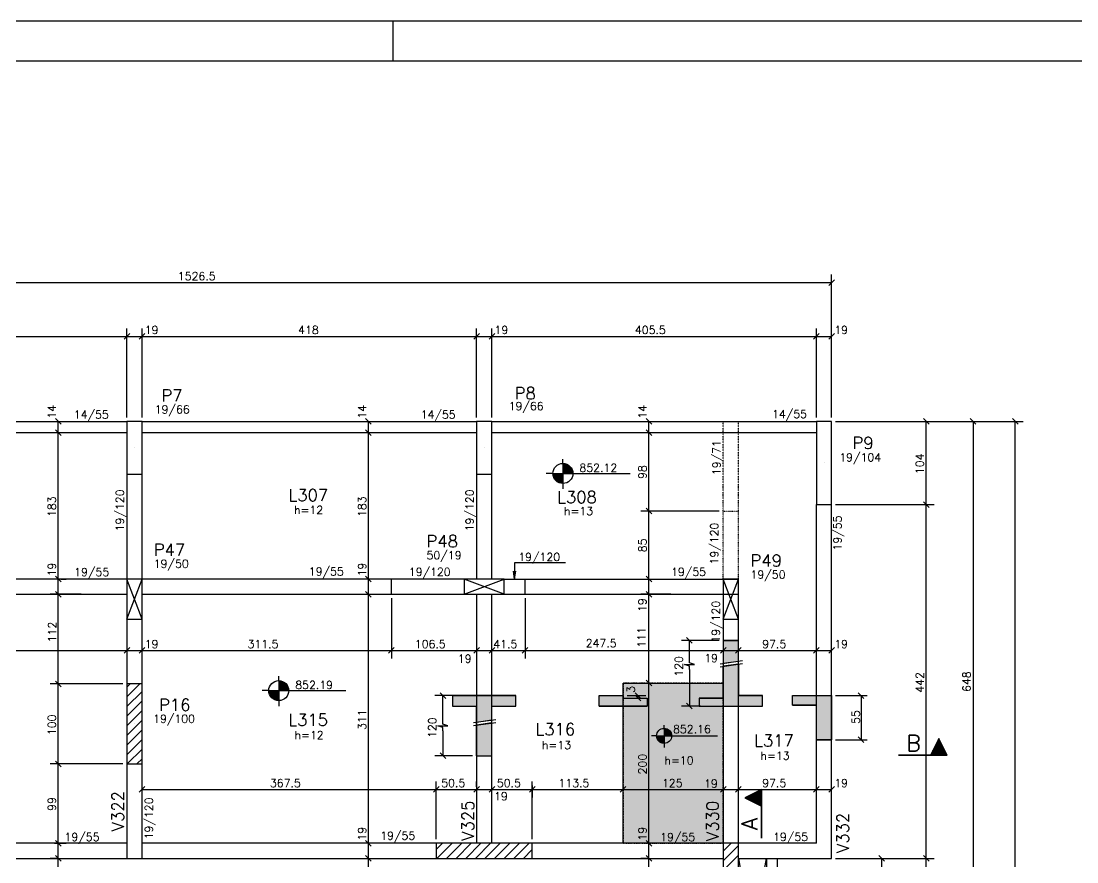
# Model space of a CAD drawing. Extents: x 515 to 6699, y 737 to 3707.
# Drawn here: x 3656 to 4975, y 2657 to 3707 of the extents above; entities that cross this region are included whole.
import ezdxf

# ---------------------------------------------------------------- set-up
doc = ezdxf.new("R2010")
doc.units = 0
doc.header["$MEASUREMENT"] = 0
doc.linetypes.add('ESTILO_TQS_0001', pattern=[1, 0.7, -0.3])
doc.linetypes.add('ESTILO_TQS_0004', pattern=[2, 0.5, -0.4, 0.1, -0.4, 0.1, -0.5])
for name, color, linetype in [('1', 1, 'CONTINUOUS'), ('2', 2, 'CONTINUOUS'), ('3', 3, 'CONTINUOUS'), ('4', 4, 'CONTINUOUS'), ('6', 6, 'CONTINUOUS'), ('7', 7, 'CONTINUOUS'), ('8', 8, 'CONTINUOUS'), ('9', 9, 'CONTINUOUS')]:
    doc.layers.add(name, color=color, linetype=linetype)
doc.styles.get("Standard").update_dxf_attribs({"font": 'ROMANS.SHX'})

msp = doc.modelspace()

# ---------------------------------------------------------------- linework, layer by layer
at = {"layer": '1', "linetype": 'Continuous'}
for p, q in [((3788.3825, 2960.038), (3807.3825, 3010.038)), ((3807.3825, 2960.038), (3788.3825, 3010.038)), ((4209.8825, 2991.038), (4259.8825, 3010.038)), ((4259.8825, 2991.038), (4209.8825, 3010.038)), ((4533.3825, 2960.038), (4552.3825, 3010.038)), ((4552.3825, 2960.038), (4533.3825, 3010.038)), ((4529.467925, 2904.240674), (4557.433176, 2908.344789)), ((4529.467925, 2900.51651), (4557.433176, 2904.620625)), ((4221.467925, 2830.672326), (4249.433176, 2834.776442)), ((4221.467925, 2826.948163), (4249.433176, 2831.052278)), ((4802.658522, 2810.854378), (4792.331177, 2790.199682)), ((4802.658522, 2810.659226), (4792.428726, 2790.199729)), ((4813.029319, 2790.112778), (4802.658522, 2810.854378)), ((4812.888271, 2790.199682), (4802.658522, 2810.65928)), ((4809.838271, 2796.494779), (4795.47872, 2796.494779)), ((4809.040523, 2798.090329), (4796.276468, 2798.090329)), ((4808.242774, 2799.685827), (4797.074217, 2799.685827)), ((4807.44502, 2801.28133), (4797.871977, 2801.28133)), ((4806.647271, 2802.876827), (4798.669726, 2802.876827)), ((4805.849523, 2804.47233), (4799.467474, 2804.47233)), ((4805.051774, 2806.067827), (4800.265223, 2806.067827)), ((4804.254019, 2807.663378), (4801.062972, 2807.663378)), ((4803.456271, 2809.258881), (4801.69732, 2809.258881)), ((4812.888271, 2790.199729), (4752.231568, 2790.199729)), ((4752.231568, 2790.112778), (4813.029319, 2790.112778)), ((4812.231571, 2791.708281), (4793.085426, 2791.708281)), ((4811.433822, 2793.303778), (4793.883223, 2793.303778)), ((4810.636074, 2794.899282), (4794.680971, 2794.899282)), ((4581.193289, 2747.234659), (4560.451689, 2736.863862)), ((4581.106385, 2747.093611), (4560.646787, 2736.863862)), ((4574.811288, 2744.043611), (4574.811288, 2729.68406)), ((4576.406785, 2744.841413), (4576.406785, 2728.886311)), ((4578.002288, 2745.639162), (4578.002288, 2728.088562)), ((4579.597786, 2746.436911), (4579.597786, 2727.290766)), ((4581.106337, 2747.093611), (4581.106337, 2686.436908)), ((4581.193289, 2686.436908), (4581.193289, 2747.234659)), ((4560.451689, 2736.863862), (4581.106385, 2726.536517)), ((4560.64684, 2736.863862), (4581.106337, 2726.634066)), ((4562.047186, 2737.661611), (4562.047186, 2735.90266)), ((4563.642689, 2738.459359), (4563.642689, 2735.268311)), ((4565.23824, 2739.257114), (4565.23824, 2734.470563)), ((4566.833737, 2740.054862), (4566.833737, 2733.672814)), ((4568.42924, 2740.852611), (4568.42924, 2732.875066)), ((4570.024737, 2741.65036), (4570.024737, 2732.077317)), ((4571.62024, 2742.448114), (4571.62024, 2731.279557)), ((4573.215737, 2743.245863), (4573.215737, 2730.481808)), ((4552.3825, 2460.038), (4587.3825, 2661.038)), ((4552.3825, 2661.038), (4587.3825, 2460.038))]:
    msp.add_line(p, q, dxfattribs=at)
msp.add_lwpolyline([(514.61858, 736.941975), (6698.852905, 736.941975), (6698.852905, 3706.941975), (514.61858, 3706.941975), (514.61858, 736.941975)], dxfattribs=at)
at = {"layer": '2', "linetype": 'Continuous'}
for p, q in [((4665.346966, 3376.858025), (4672.418034, 3383.929093)), ((3784.846966, 3309.597604), (3791.918034, 3316.668672)), ((3784.846966, 3309.597604), (3791.918034, 3316.668672)), ((3803.846966, 3309.597604), (3810.918034, 3316.668672)), ((3803.846966, 3309.597604), (3810.918034, 3316.668672)), ((4221.846966, 3309.597604), (4228.918034, 3316.668672)), ((4221.846966, 3309.597604), (4228.918034, 3316.668672)), ((4240.846966, 3309.597604), (4247.918034, 3316.668672)), ((4240.846966, 3309.597604), (4247.918034, 3316.668672)), ((4646.346966, 3309.597604), (4653.418034, 3316.668672)), ((4646.346966, 3309.597604), (4653.418034, 3316.668672)), ((4665.346966, 3309.597604), (4672.418034, 3316.668672)), ((3706.259279, 3203.502466), (3699.188211, 3210.573534)), ((4093.802828, 3203.502466), (4086.73176, 3210.573534)), ((4444.126657, 3203.502466), (4437.055589, 3210.573534)), ((4790.56319, 3203.502466), (4783.492122, 3210.573534)), ((4842.035301, 3210.573534), (4849.106369, 3203.502466)), ((4901.739999, 3203.502466), (4894.668932, 3210.573534)), ((3706.259279, 3189.502466), (3699.188211, 3196.573534)), ((4093.802828, 3189.502466), (4086.73176, 3196.573534)), ((4093.802828, 3189.502466), (4086.73176, 3196.573534)), ((4444.126657, 3189.502466), (4437.055589, 3196.573534)), ((4444.126657, 3189.502466), (4437.055589, 3196.573534)), ((3797.8825, 3174.038), (3797.8825, 3174.038)), ((4234.8825, 3174.038), (4234.8825, 3174.038)), ((4659.3825, 3155.038), (4659.3825, 3155.038)), ((4790.56319, 3099.502466), (4783.492122, 3106.573534)), ((4790.56319, 3099.502466), (4783.492122, 3106.573534)), ((4444.126657, 3091.502466), (4437.055589, 3098.573534)), ((4444.126657, 3091.502466), (4437.055589, 3098.573534)), ((3706.259279, 3006.502466), (3699.188211, 3013.573534)), ((3706.259279, 3006.502466), (3699.188211, 3013.573534)), ((4093.802828, 3006.502466), (4086.73176, 3013.573534)), ((4093.802828, 3006.502466), (4086.73176, 3013.573534)), ((4444.126657, 3006.502466), (4437.055589, 3013.573534)), ((4444.126657, 3006.502466), (4437.055589, 3013.573534)), ((3706.259279, 2987.502466), (3699.188211, 2994.573534)), ((3706.259279, 2987.502466), (3699.188211, 2994.573534)), ((4093.802828, 2987.502466), (4086.73176, 2994.573534)), ((4093.802828, 2987.502466), (4086.73176, 2994.573534)), ((4444.126657, 2987.502466), (4437.055589, 2994.573534)), ((4444.126657, 2987.502466), (4437.055589, 2994.573534)), ((4444.126657, 2987.502466), (4437.055589, 2994.573534)), ((4494.740486, 2929.93779), (4487.669419, 2937.008857)), ((3784.846966, 2917.292242), (3791.918034, 2924.36331)), ((3784.846966, 2917.292242), (3791.918034, 2924.36331)), ((3803.846966, 2917.292242), (3810.918034, 2924.36331)), ((3803.846966, 2917.292242), (3810.918034, 2924.36331)), ((4115.346966, 2917.292242), (4122.418034, 2924.36331)), ((4115.346966, 2917.292242), (4122.418034, 2924.36331)), ((4221.846966, 2917.292242), (4228.918034, 2924.36331)), ((4221.846966, 2917.292242), (4228.918034, 2924.36331)), ((4240.846966, 2917.292242), (4247.918034, 2924.36331)), ((4240.846966, 2917.292242), (4247.918034, 2924.36331)), ((4282.346966, 2917.292242), (4289.418034, 2924.36331)), ((4282.346966, 2917.292242), (4289.418034, 2924.36331)), ((4529.846966, 2917.292242), (4536.918034, 2924.36331)), ((4529.846966, 2917.292242), (4536.918034, 2924.36331)), ((4548.846966, 2917.292242), (4555.918034, 2924.36331)), ((4548.846966, 2917.292242), (4555.918034, 2924.36331)), ((4646.346966, 2917.292242), (4653.418034, 2924.36331)), ((4646.346966, 2917.292242), (4653.418034, 2924.36331)), ((4665.346966, 2917.292242), (4672.418034, 2924.36331)), ((3706.259279, 2875.502466), (3699.188211, 2882.573534)), ((3706.259279, 2875.502466), (3699.188211, 2882.573534)), ((3706.259279, 2875.502466), (3699.188211, 2882.573534)), ((4444.126657, 2876.502466), (4437.055589, 2883.573534)), ((4444.126657, 2876.502466), (4437.055589, 2883.573534)), ((4186.740486, 2860.879892), (4179.669419, 2867.950959)), ((4423.403109, 2867.950959), (4430.474177, 2860.879892)), ((4423.403109, 2864.950959), (4430.474177, 2857.879892)), ((4709.17059, 2860.879892), (4702.099522, 2867.950959)), ((4494.740486, 2847.879892), (4487.669419, 2854.950959)), ((3797.8825, 2829.038), (3797.8825, 2829.038)), ((4709.17059, 2805.879892), (4702.099522, 2812.950959)), ((4186.740486, 2785.699482), (4179.669419, 2792.77055)), ((3706.259279, 2775.502466), (3699.188211, 2782.573534)), ((3706.259279, 2775.502466), (3699.188211, 2782.573534)), ((3803.846966, 2743.658057), (3810.918034, 2750.729124)), ((4171.346966, 2743.658057), (4178.418034, 2750.729124)), ((4171.346966, 2743.658057), (4178.418034, 2750.729124)), ((4221.846966, 2743.658057), (4228.918034, 2750.729124)), ((4221.846966, 2743.658057), (4228.918034, 2750.729124)), ((4240.846966, 2743.658057), (4247.918034, 2750.729124)), ((4240.846966, 2743.658057), (4247.918034, 2750.729124)), ((4291.346966, 2743.658057), (4298.418034, 2750.729124)), ((4291.346966, 2743.658057), (4298.418034, 2750.729124)), ((4291.346966, 2743.658057), (4298.418034, 2750.729124)), ((4291.346966, 2743.658057), (4298.418034, 2750.729124)), ((4404.846966, 2743.658057), (4411.918034, 2750.729124)), ((4404.846966, 2743.658057), (4411.918034, 2750.729124)), ((4529.846966, 2743.658057), (4536.918034, 2750.729124)), ((4529.846966, 2743.658057), (4536.918034, 2750.729124)), ((4529.846966, 2743.658057), (4536.918034, 2750.729124)), ((4548.846966, 2743.658057), (4555.918034, 2750.729124)), ((4548.846966, 2743.658057), (4555.918034, 2750.729124)), ((4646.346966, 2743.658057), (4653.418034, 2750.729124)), ((4646.346966, 2743.658057), (4653.418034, 2750.729124)), ((4646.346966, 2743.658057), (4653.418034, 2750.729124)), ((4665.346966, 2743.658057), (4672.418034, 2750.729124)), ((3706.259279, 2676.502466), (3699.188211, 2683.573534)), ((3706.259279, 2676.502466), (3699.188211, 2683.573534)), ((4093.802828, 2676.502466), (4086.73176, 2683.573534)), ((4093.802828, 2676.502466), (4086.73176, 2683.573534)), ((4093.802828, 2676.502466), (4086.73176, 2683.573534)), ((4444.126657, 2676.502466), (4437.055589, 2683.573534)), ((4444.126657, 2676.502466), (4437.055589, 2683.573534)), ((4444.126657, 2676.502466), (4437.055589, 2683.573534)), ((3706.259279, 2657.502466), (3699.188211, 2664.573534)), ((3706.259279, 2657.502466), (3699.188211, 2664.573534)), ((4093.802828, 2657.502466), (4086.73176, 2664.573534)), ((4093.802828, 2657.502466), (4086.73176, 2664.573534)), ((4234.8825, 2670.538), (4234.8825, 2670.538)), ((4444.126657, 2657.502466), (4437.055589, 2664.573534)), ((4444.126657, 2657.502466), (4437.055589, 2664.573534)), ((4734.98597, 2657.502466), (4727.914902, 2664.573534)), ((4790.56319, 2657.502466), (4783.492122, 2664.573534)), ((4790.56319, 2657.502466), (4783.492122, 2664.573534))]:
    msp.add_line(p, q, dxfattribs=at)
at = {"layer": '3', "linetype": 'Continuous'}
for p, q in [((4120.625331, 3706.941975), (4120.625331, 3656.942475)), ((3370.3825, 3207.038), (3788.3825, 3207.038)), ((3807.3825, 3207.038), (4225.3825, 3207.038)), ((4244.3825, 3207.038), (4649.8825, 3207.038)), ((3370.3825, 3193.038), (3788.3825, 3193.038)), ((3807.3825, 3193.038), (4225.3825, 3193.038)), ((4244.3825, 3193.038), (4649.8825, 3193.038)), ((4333.162956, 3154.435699), (4333.162956, 3159.940443)), ((4333.162956, 3154.435699), (4333.162956, 3129.435699)), ((4333.162956, 3153.828352), (4337.012081, 3153.828352)), ((4333.162956, 3153.035503), (4338.911419, 3153.035503)), ((4320.662956, 3141.935699), (4312.236252, 3141.935699)), ((4333.162908, 3141.142898), (4320.662908, 3141.142898)), ((4320.662956, 3141.935699), (4345.662956, 3141.935699)), ((4333.162908, 3140.350049), (4320.763902, 3140.350049)), ((4333.162908, 3139.5572), (4320.891266, 3139.5572)), ((4333.162956, 3152.242654), (4340.235214, 3152.242654)), ((4333.162956, 3151.449793), (4341.270475, 3151.449793)), ((4333.162956, 3150.657003), (4342.117815, 3150.657003)), ((4333.162956, 3149.864154), (4342.826824, 3149.864154)), ((4333.162956, 3149.071293), (4343.426161, 3149.071293)), ((4333.162956, 3148.278444), (4343.934183, 3148.278444)), ((4333.162956, 3147.485595), (4344.363336, 3147.485595)), ((4333.162956, 3146.692746), (4344.722395, 3146.692746)), ((4333.162956, 3145.899897), (4345.0177, 3145.899897)), ((4333.162956, 3145.107096), (4345.253973, 3145.107096)), ((4333.162956, 3144.314247), (4345.434551, 3144.314247)), ((4333.162956, 3143.521398), (4345.561962, 3143.521398)), ((4333.162956, 3142.728548), (4345.662956, 3142.728548)), ((4345.662956, 3141.935699), (4417.085705, 3141.935699)), ((4333.162908, 3138.764351), (4321.071892, 3138.764351)), ((4333.162908, 3137.971549), (4321.308164, 3137.971549)), ((4333.162908, 3137.178653), (4321.60347, 3137.178653)), ((4333.162908, 3136.385851), (4321.962528, 3136.385851)), ((4333.162908, 3135.593002), (4322.391681, 3135.593002)), ((4333.162908, 3134.800153), (4322.899704, 3134.800153)), ((4333.162908, 3134.007304), (4323.499088, 3134.007304)), ((4333.162908, 3133.214503), (4324.20805, 3133.214503)), ((4333.162908, 3132.421594), (4325.055389, 3132.421594)), ((4333.162908, 3131.628793), (4326.09065, 3131.628793)), ((4333.162908, 3130.835944), (4327.414446, 3130.835944)), ((4333.162908, 3130.043095), (4329.313831, 3130.043095)), ((4333.162956, 3129.435699), (4333.162956, 3122.567167)), ((4649.8825, 2680.03753), (4649.8825, 3103.038)), ((4118.8825, 2991.038), (4118.8825, 3010.038)), ((4259.8825, 3010.038), (4552.3825, 3010.038)), ((4285.8825, 2991.038), (4285.8825, 3010.038)), ((4259.8825, 2991.038), (4552.3825, 2991.038)), ((4649.8825, 2741.038), (4649.8825, 2991.038)), ((3978.146412, 2883.166574), (3978.146412, 2888.671318)), ((3788.3825, 2862.779723), (3804.640777, 2879.038)), ((3788.3825, 2874.800539), (3792.619961, 2879.038)), ((3978.146412, 2883.166574), (3978.146412, 2858.166574)), ((3978.146412, 2882.559226), (3981.995537, 2882.559226)), ((3978.146412, 2881.766377), (3983.894875, 2881.766377)), ((3978.146412, 2880.973528), (3985.21867, 2880.973528)), ((3978.146412, 2880.180667), (3986.253932, 2880.180667)), ((3978.146412, 2879.387878), (3987.101271, 2879.387878)), ((3978.146412, 2878.595029), (3987.81028, 2878.595029)), ((3978.146412, 2877.802168), (3988.409617, 2877.802168)), ((3978.146412, 2877.009319), (3988.917639, 2877.009319)), ((3978.146412, 2876.21647), (3989.346793, 2876.21647)), ((3788.3825, 2850.758908), (3807.3825, 2869.758908)), ((3965.646412, 2870.666574), (3957.219708, 2870.666574)), ((3978.146365, 2869.873772), (3965.646365, 2869.873772)), ((3965.646412, 2870.666574), (3990.646412, 2870.666574)), ((3978.146365, 2869.080923), (3965.747359, 2869.080923)), ((3978.146365, 2868.288074), (3965.874722, 2868.288074)), ((3978.146365, 2867.495225), (3966.055348, 2867.495225)), ((3978.146365, 2866.702424), (3966.291621, 2866.702424)), ((3978.146365, 2865.909527), (3966.586926, 2865.909527)), ((3978.146365, 2865.116726), (3966.945984, 2865.116726)), ((3978.146365, 2864.323877), (3967.375138, 2864.323877)), ((3978.146365, 2863.531028), (3967.88316, 2863.531028)), ((3978.146365, 2862.738179), (3968.482544, 2862.738179)), ((3978.146412, 2875.423621), (3989.705851, 2875.423621)), ((3978.146412, 2874.630771), (3990.001156, 2874.630771)), ((3978.146412, 2873.83797), (3990.237429, 2873.83797)), ((3978.146412, 2873.045121), (3990.418007, 2873.045121)), ((3978.146412, 2872.252272), (3990.545418, 2872.252272)), ((3978.146412, 2871.459423), (3990.646412, 2871.459423)), ((3990.646412, 2870.666574), (4062.069161, 2870.666574)), ((3788.3825, 2838.738093), (3807.3825, 2857.738093)), ((3978.146365, 2861.945377), (3969.191506, 2861.945377)), ((3978.146365, 2861.152468), (3970.038846, 2861.152468)), ((3978.146365, 2860.359667), (3971.074107, 2860.359667)), ((3978.146365, 2859.566818), (3972.397902, 2859.566818)), ((3978.146365, 2858.773969), (3974.297287, 2858.773969)), ((3978.146412, 2858.166574), (3978.146412, 2851.298041)), ((3788.3825, 2826.717278), (3807.3825, 2845.717278)), ((3788.3825, 2814.696462), (3807.3825, 2833.696462)), ((4459.616656, 2823.533757), (4459.616656, 2827.662315)), ((4459.616656, 2823.533757), (4459.616656, 2804.783757)), ((4459.616656, 2823.078246), (4462.5035, 2823.078246)), ((3788.3825, 2802.675647), (3807.3825, 2821.675647)), ((3788.3825, 2790.654832), (3807.3825, 2809.654832)), ((4450.241656, 2814.158757), (4443.921628, 2814.158757)), ((4459.616621, 2813.564155), (4450.241621, 2813.564155)), ((4450.241656, 2814.158757), (4468.991656, 2814.158757)), ((4459.616621, 2812.969519), (4450.317366, 2812.969519)), ((4459.616621, 2812.374882), (4450.412889, 2812.374882)), ((4459.616621, 2811.780245), (4450.548358, 2811.780245)), ((4459.616621, 2811.185644), (4450.725563, 2811.185644)), ((4459.616621, 2810.590972), (4450.947042, 2810.590972)), ((4459.616621, 2809.99637), (4451.216335, 2809.99637)), ((4459.616656, 2822.483609), (4463.928003, 2822.483609)), ((4459.616656, 2821.888972), (4464.92085, 2821.888972)), ((4459.616656, 2821.294327), (4465.697296, 2821.294327)), ((4459.616656, 2820.699734), (4466.3328, 2820.699734)), ((4459.616656, 2820.105098), (4466.864557, 2820.105098)), ((4459.616656, 2819.510452), (4467.31406, 2819.510452)), ((4459.616656, 2818.915815), (4467.695077, 2818.915815)), ((4459.616656, 2818.321178), (4468.016942, 2818.321178)), ((4459.616656, 2817.726542), (4468.286235, 2817.726542)), ((4459.616656, 2817.131905), (4468.507714, 2817.131905)), ((4459.616656, 2816.537304), (4468.684919, 2816.537304)), ((4459.616656, 2815.942667), (4468.820353, 2815.942667)), ((4459.616656, 2815.34803), (4468.915911, 2815.34803)), ((4459.616656, 2814.753393), (4468.991656, 2814.753393)), ((4468.991656, 2814.158757), (4526.374529, 2814.158757)), ((3788.786484, 2779.038), (3807.3825, 2797.634016)), ((4459.616621, 2809.401734), (4451.5382, 2809.401734)), ((4459.616621, 2808.807097), (4451.919217, 2808.807097)), ((4459.616621, 2808.21246), (4452.368755, 2808.21246)), ((4459.616621, 2807.617859), (4452.900476, 2807.617859)), ((4459.616621, 2807.023178), (4453.535981, 2807.023178)), ((4459.616621, 2806.428577), (4454.312427, 2806.428577)), ((4459.616621, 2805.83394), (4455.305274, 2805.83394)), ((4459.616621, 2805.239303), (4456.729813, 2805.239303)), ((4459.616656, 2804.783757), (4459.616656, 2799.632357)), ((3800.807299, 2779.038), (3807.3825, 2785.613201)), ((4174.8825, 2672.28059), (4182.63991, 2680.038)), ((4175.660725, 2661.038), (4194.660725, 2680.038)), ((4187.681541, 2661.038), (4206.681541, 2680.038)), ((4199.702356, 2661.038), (4218.702356, 2680.038)), ((4211.723171, 2661.038), (4230.723171, 2680.038)), ((4223.743986, 2661.038), (4242.743986, 2680.038)), ((4235.764802, 2661.038), (4254.764802, 2680.038)), ((4247.785617, 2661.038), (4266.785617, 2680.038)), ((4259.806432, 2661.038), (4278.806432, 2680.038)), ((4271.827248, 2661.038), (4290.827248, 2680.038)), ((4533.3825, 2670.156132), (4543.264368, 2680.038)), ((4283.848063, 2661.038), (4294.8825, 2672.072437)), ((4533.3825, 2658.135316), (4552.3825, 2677.135316)), ((4533.3825, 2646.114501), (4552.3825, 2665.114501))]:
    msp.add_line(p, q, dxfattribs=at)
at = {"layer": '3', "linetype": 'ESTILO_TQS_0004'}
for p, q in [((4533.3825, 3010.038), (4533.3825, 3207.038)), ((4552.3825, 3010.038), (4552.3825, 3207.038)), ((4533.3825, 3095.038), (4552.3825, 3095.038))]:
    msp.add_line(p, q, dxfattribs=at)
at = {"layer": '3', "linetype": 'Continuous'}
for points in [[(3788.3825, 3141.038), (3788.3825, 3010.038)], [(3807.3825, 3010.038), (3807.3825, 3141.038)], [(4225.3825, 3141.038), (4225.3825, 3010.038)], [(4244.3825, 3010.038), (4244.3825, 3141.038)], [(4668.8825, 2661.038), (4668.8825, 3103.038)], [(3788.3825, 3010.038), (3370.3825, 3010.038)], [(4225.3825, 3010.038), (3807.3825, 3010.038)], [(3370.3825, 2991.038), (3788.3825, 2991.038)], [(3788.3825, 2991.038), (3788.3825, 2879.038)], [(3807.3825, 2991.038), (4225.3825, 2991.038)], [(3807.3825, 2879.038), (3807.3825, 2991.038)], [(4225.3825, 2991.038), (4225.3825, 2680.038)], [(4244.3825, 2680.038), (4244.3825, 2991.038)], [(3788.3825, 2779.038), (3788.3825, 2661.038)], [(3807.3825, 2661.038), (3807.3825, 2779.038)], [(3788.3825, 2680.038), (3370.3825, 2680.038)], [(4174.8825, 2680.038), (3807.3825, 2680.038)], [(4542.8825, 2680.038), (4294.8825, 2680.038)], [(4649.8825, 2680.038), (4542.8825, 2680.038)], [(3360.8825, 2661.038), (3797.8825, 2661.038)], [(3797.8825, 2661.038), (4174.8825, 2661.038)], [(4294.8825, 2661.038), (4533.3825, 2661.038)], [(4552.3825, 2661.038), (4668.8825, 2661.038)], [(4587.3825, 2661.038), (4587.3825, 2460.038)], [(4601.3825, 2441.038), (4601.3825, 2661.038)]]:
    msp.add_lwpolyline(points, dxfattribs=at)
at = {"layer": '3', "linetype": 'ESTILO_TQS_0001'}
for points in [[(4533.3825, 2960.038), (4533.3825, 2680.038)], [(4552.3825, 2680.038), (4552.3825, 2960.038)]]:
    msp.add_lwpolyline(points, dxfattribs=at)
at = {"layer": '3', "linetype": 'ESTILO_TQS_0004'}
msp.add_lwpolyline([(4408.3825, 2680.038), (4533.3825, 2680.038), (4533.3825, 2880.038), (4408.3825, 2880.038), (4408.3825, 2680.038)], dxfattribs=at)
at = {"layer": '3', "linetype": 'Continuous'}
for centre, radius in [((4333.162956, 3141.935699), 12.5), ((3978.146412, 2870.666574), 12.5), ((4459.616656, 2814.158757), 9.375)]:
    msp.add_circle(centre, radius, dxfattribs=at)
at = {"layer": '6', "linetype": 'Continuous'}
for p, q in [((4533.3825, 2933.473324), (4552.3825, 2933.473324)), ((4533.3825, 2933.473324), (4533.3825, 2904.815168)), ((4552.3825, 2907.603564), (4552.3825, 2933.473324)), ((4552.3825, 2864.415425), (4552.3825, 2903.8794)), ((4552.3825, 2903.8794), (4552.3825, 2864.415425)), ((4533.3825, 2861.415425), (4533.3825, 2901.091004)), ((4533.3825, 2861.415425), (4533.3825, 2901.091004)), ((4195.3825, 2864.415425), (4225.3825, 2864.415425)), ((4225.3825, 2864.415425), (4244.3825, 2864.415425)), ((4244.3825, 2864.415425), (4274.3825, 2864.415425)), ((4378.3825, 2864.415425), (4408.3825, 2864.415425)), ((4408.3825, 2864.415425), (4408.3825, 2861.415425)), ((4552.3825, 2864.415425), (4582.3825, 2864.415425)), ((4619.8825, 2864.415425), (4649.8825, 2864.415425)), ((4649.8825, 2864.415425), (4668.8825, 2864.415425)), ((4668.8825, 2864.415425), (4668.8825, 2864.415425)), ((4668.8825, 2852.415425), (4668.8825, 2864.415425)), ((4195.3825, 2851.415425), (4225.3825, 2851.415425)), ((4225.3825, 2789.235016), (4225.3825, 2851.415425)), ((4244.3825, 2789.235016), (4244.3825, 2851.415425)), ((4244.3825, 2851.415425), (4274.3825, 2851.415425)), ((4378.3825, 2851.415425), (4408.3825, 2851.415425)), ((4408.3825, 2861.415425), (4438.3825, 2861.415425)), ((4408.3825, 2851.415425), (4438.3825, 2851.415425)), ((4503.3825, 2861.415425), (4533.3825, 2861.415425)), ((4503.3825, 2851.415425), (4533.3825, 2851.415425)), ((4533.3825, 2851.415425), (4552.3825, 2851.415425)), ((4552.3825, 2851.415425), (4582.3825, 2851.415425)), ((4619.8825, 2852.415425), (4649.8825, 2852.415425)), ((4649.8825, 2809.415425), (4649.8825, 2852.415425)), ((4668.8825, 2809.415425), (4668.8825, 2852.415425)), ((4668.8825, 2852.415425), (4668.8825, 2852.415425)), ((4649.8825, 2809.415425), (4668.8825, 2809.415425)), ((4225.3825, 2789.235016), (4244.3825, 2789.235016))]:
    msp.add_line(p, q, dxfattribs=at)
msp.add_lwpolyline([(664.621047, 786.94355), (6648.857311, 786.94355), (6648.857311, 3656.942475), (664.621047, 3656.942475), (664.621047, 786.94355)], dxfattribs=at)
at = {"layer": '7', "linetype": 'Continuous'}
for points in [[(3788.3825, 3141.038), (3807.3825, 3141.038), (3807.3825, 3207.038), (3788.3825, 3207.038), (3788.3825, 3141.038)], [(4225.3825, 3141.038), (4244.3825, 3141.038), (4244.3825, 3207.038), (4225.3825, 3207.038), (4225.3825, 3141.038)], [(4649.8825, 3103.038), (4668.8825, 3103.038), (4668.8825, 3207.038), (4649.8825, 3207.038), (4649.8825, 3103.038)], [(3788.3825, 2960.038), (3807.3825, 2960.038), (3807.3825, 3010.038), (3788.3825, 3010.038), (3788.3825, 2960.038)], [(4209.8825, 2991.038), (4259.8825, 2991.038), (4259.8825, 3010.038), (4209.8825, 3010.038), (4209.8825, 2991.038)], [(4533.3825, 2960.038), (4552.3825, 2960.038), (4552.3825, 3010.038), (4533.3825, 3010.038), (4533.3825, 2960.038)], [(3788.3825, 2779.038), (3807.3825, 2779.038), (3807.3825, 2879.038), (3788.3825, 2879.038), (3788.3825, 2779.038)], [(4174.8825, 2661.038), (4294.8825, 2661.038), (4294.8825, 2680.038), (4174.8825, 2680.038), (4174.8825, 2661.038)], [(4533.3825, 2601.038), (4552.3825, 2601.038), (4552.3825, 2680.038), (4533.3825, 2680.038), (4533.3825, 2601.038)]]:
    msp.add_lwpolyline(points, dxfattribs=at)
at = {"layer": '8', "linetype": 'Continuous'}
for points in [[(4533.3825, 2904.815168), (4552.3825, 2907.603564), (4552.3825, 2933.473324), (4533.3825, 2933.473324), (4533.3825, 2904.815168)], [(4503.3825, 2851.415425), (4582.3825, 2851.415425), (4582.3825, 2864.415425), (4552.3825, 2864.415425), (4552.3825, 2903.8794), (4533.3825, 2901.091004), (4533.3825, 2861.415425), (4503.3825, 2861.415425), (4503.3825, 2851.415425)], [(4195.3825, 2864.415425), (4195.3825, 2851.415425), (4225.3825, 2851.415425), (4225.3825, 2831.24682), (4244.3825, 2834.035216), (4244.3825, 2851.415425), (4274.3825, 2851.415425), (4274.3825, 2864.415425), (4195.3825, 2864.415425)], [(4438.3825, 2851.415425), (4378.3825, 2851.415425), (4378.3825, 2864.415425), (4408.3825, 2864.415425), (4408.3825, 2861.415425), (4438.3825, 2861.415425), (4438.3825, 2851.415425)], [(4668.8825, 2864.415425), (4668.8825, 2852.415425), (4668.8825, 2809.415425), (4649.8825, 2809.415425), (4649.8825, 2852.415425), (4619.8825, 2852.415425), (4619.8825, 2864.415425), (4668.8825, 2864.415425)], [(4225.3825, 2789.235016), (4244.3825, 2789.235016), (4244.3825, 2830.311052), (4225.3825, 2827.522656), (4225.3825, 2789.235016)]]:
    msp.add_lwpolyline(points, dxfattribs=at)
for points in [[(4552.3825, 2907.603564), (4552.3825, 2933.473324), (4533.3825, 2904.815168)], [(4552.3825, 2933.473324), (4533.3825, 2933.473324), (4533.3825, 2904.815168)], [(4533.3825, 2904.815168), (4533.3825, 2904.815168), (4533.3825, 2933.473324)], [(4552.3825, 2903.8794), (4533.3825, 2901.091004), (4552.3825, 2864.415425)], [(4533.3825, 2901.091004), (4533.3825, 2861.415425), (4552.3825, 2864.415425)], [(4195.3825, 2864.415425), (4195.3825, 2851.415425), (4274.3825, 2864.415425)], [(4195.3825, 2851.415425), (4225.3825, 2851.415425), (4274.3825, 2864.415425)], [(4225.3825, 2851.415425), (4244.3825, 2851.415425), (4274.3825, 2864.415425)], [(4244.3825, 2851.415425), (4274.3825, 2851.415425), (4274.3825, 2864.415425)], [(4408.3825, 2864.415425), (4378.3825, 2851.415425), (4378.3825, 2864.415425)], [(4408.3825, 2861.415425), (4378.3825, 2851.415425), (4408.3825, 2864.415425)], [(4533.3825, 2861.415425), (4582.3825, 2851.415425), (4552.3825, 2864.415425)], [(4582.3825, 2851.415425), (4582.3825, 2864.415425), (4552.3825, 2864.415425)], [(4668.8825, 2864.415425), (4649.8825, 2852.415425), (4619.8825, 2852.415425)], [(4668.8825, 2864.415425), (4619.8825, 2852.415425), (4619.8825, 2864.415425)], [(4668.8825, 2864.415425), (4619.8825, 2864.415425), (4668.8825, 2864.415425)], [(4668.8825, 2864.415425), (4668.8825, 2809.415425), (4649.8825, 2809.415425)], [(4668.8825, 2864.415425), (4649.8825, 2809.415425), (4649.8825, 2852.415425)], [(4668.8825, 2864.415425), (4668.8825, 2852.415425), (4668.8825, 2809.415425)], [(4225.3825, 2831.24682), (4244.3825, 2834.035216), (4225.3825, 2851.415425)], [(4244.3825, 2834.035216), (4244.3825, 2851.415425), (4225.3825, 2851.415425)], [(4408.3825, 2861.415425), (4438.3825, 2851.415425), (4378.3825, 2851.415425)], [(4438.3825, 2861.415425), (4438.3825, 2851.415425), (4408.3825, 2861.415425)], [(4503.3825, 2851.415425), (4582.3825, 2851.415425), (4503.3825, 2861.415425)], [(4582.3825, 2851.415425), (4533.3825, 2861.415425), (4503.3825, 2861.415425)], [(4244.3825, 2789.235016), (4244.3825, 2830.311052), (4225.3825, 2789.235016)], [(4244.3825, 2830.311052), (4225.3825, 2827.522656), (4225.3825, 2789.235016)], [(4225.3825, 2789.235016), (4225.3825, 2789.235016), (4225.3825, 2827.522656)]]:
    msp.add_solid(points, dxfattribs=at)
at = {"layer": '9', "linetype": 'Continuous'}
for p, q in [((4668.8825, 3318.133138), (4668.8825, 3390.393559)), ((3142.3825, 3380.393559), (4668.8825, 3380.393559)), ((3370.3825, 3313.133138), (3788.3825, 3313.133138)), ((3788.3825, 3212.038), (3788.3825, 3323.133138)), ((3788.3825, 3313.133138), (3807.3825, 3313.133138)), ((3807.3825, 3212.038), (3807.3825, 3323.133138)), ((3807.3825, 3313.133138), (4225.3825, 3313.133138)), ((4225.3825, 3212.038), (4225.3825, 3323.133138)), ((4225.3825, 3313.133138), (4244.3825, 3313.133138)), ((4244.3825, 3212.038), (4244.3825, 3323.133138)), ((4244.3825, 3313.133138), (4649.8825, 3313.133138)), ((4649.8825, 3212.038), (4649.8825, 3323.133138)), ((4649.8825, 3313.133138), (4668.8825, 3313.133138)), ((4668.8825, 3212.038), (4668.8825, 3323.133138)), ((3702.723745, 3193.038), (3702.723745, 3207.038)), ((3707.535571, 3207.038), (3712.723745, 3207.038)), ((4090.267294, 3193.038), (4090.267294, 3207.038)), ((4440.591123, 3193.038), (4440.591123, 3207.038)), ((4673.8825, 3207.038), (4797.027656, 3207.038)), ((4678.8825, 3207.038), (4855.570835, 3207.038)), ((4787.027656, 3103.038), (4787.027656, 3207.038)), ((4845.570835, 3207.038), (4845.570835, 2559.038)), ((4850.570835, 3207.038), (4908.204466, 3207.038)), ((4898.204466, 1963.038), (4898.204466, 3207.038)), ((3702.723745, 3010.038), (3702.723745, 3193.038)), ((4090.267294, 3010.038), (4090.267294, 3193.038)), ((4440.591123, 3095.038), (4440.591123, 3193.038)), ((4673.8825, 3103.038), (4797.027656, 3103.038)), ((4787.027656, 2661.038), (4787.027656, 3103.038)), ((4528.3825, 3095.038), (4430.591123, 3095.038)), ((4440.591123, 3010.038), (4440.591123, 3095.038)), ((3702.723745, 2991.038), (3702.723745, 3010.038)), ((3706.016811, 3010.038), (3712.723745, 3010.038)), ((4090.267294, 2991.038), (4090.267294, 3010.038)), ((4440.591123, 2991.038), (4440.591123, 3010.038)), ((3731.22524, 2991.038), (3692.723745, 2991.038)), ((3702.723745, 2879.038), (3702.723745, 2991.038)), ((4090.267294, 2680.038), (4090.267294, 2991.038)), ((4118.8825, 2986.038), (4118.8825, 2910.827776)), ((4285.8825, 2986.038), (4285.8825, 2910.827776)), ((4468.191625, 2991.038), (4430.591123, 2991.038)), ((4445.44293, 2991.038), (4430.591123, 2991.038)), ((4440.591123, 2680.038), (4440.591123, 2991.038)), ((4440.591123, 2880.038), (4440.591123, 2991.038)), ((4528.3825, 2933.473324), (4481.204953, 2933.473324)), ((4491.204953, 2909.661047), (4491.204953, 2933.473324)), ((3470.3825, 2920.827776), (3788.3825, 2920.827776)), ((3788.3825, 2920.827776), (3807.3825, 2920.827776)), ((3807.3825, 2920.827776), (4118.8825, 2920.827776)), ((4118.8825, 2920.827776), (4225.3825, 2920.827776)), ((4225.3825, 2920.827776), (4244.3825, 2920.827776)), ((4244.3825, 2920.827776), (4285.8825, 2920.827776)), ((4285.8825, 2920.827776), (4533.3825, 2920.827776)), ((4533.3825, 2920.827776), (4552.3825, 2920.827776)), ((4552.3825, 2920.827776), (4649.8825, 2920.827776)), ((4649.8825, 2920.827776), (4668.8825, 2920.827776)), ((4491.204953, 2897.210181), (4491.204953, 2851.415425)), ((3783.3825, 2879.038), (3692.723745, 2879.038)), ((3729.862333, 2879.038), (3692.723745, 2879.038)), ((3702.723745, 2779.038), (3702.723745, 2879.038)), ((4440.591123, 2680.038), (4440.591123, 2880.038)), ((4196.873705, 2864.415425), (4173.204953, 2864.415425)), ((4183.204953, 2833.050653), (4183.204953, 2864.415425)), ((4413.3825, 2864.415425), (4436.938643, 2864.415425)), ((4426.938643, 2864.415425), (4426.938643, 2861.415425)), ((4673.8825, 2864.415425), (4713.352802, 2864.415425)), ((4705.635056, 2864.415425), (4705.635056, 2809.415425)), ((4421.469467, 2861.415425), (4436.938643, 2861.415425)), ((4504.873705, 2851.415425), (4481.204953, 2851.415425)), ((4183.204953, 2820.599788), (4183.204953, 2789.235016)), ((4673.8825, 2809.415425), (4713.352802, 2809.415425)), ((4220.3825, 2789.235016), (4173.204953, 2789.235016)), ((3783.3825, 2779.038), (3692.723745, 2779.038)), ((3702.723745, 2680.038), (3702.723745, 2779.038)), ((3807.3825, 2727.807713), (3807.3825, 2757.193591)), ((4174.8825, 2685.038), (4174.8825, 2757.193591)), ((4225.3825, 2750.42931), (4225.3825, 2757.193591)), ((4244.3825, 2750.63796), (4244.3825, 2757.193591)), ((4294.8825, 2685.038), (4294.8825, 2757.193591)), ((4294.8825, 2742.193591), (4294.8825, 2757.193591)), ((4408.3825, 2739.12048), (4408.3825, 2757.193591)), ((4649.8825, 2746.038), (4649.8825, 2757.193591)), ((4668.8825, 2745.146254), (4668.8825, 2757.193591)), ((3807.3825, 2747.193591), (4174.8825, 2747.193591)), ((4174.8825, 2747.193591), (4225.3825, 2747.193591)), ((4225.3825, 2747.193591), (4244.3825, 2747.193591)), ((4244.3825, 2747.193591), (4294.8825, 2747.193591)), ((4294.8825, 2752.193591), (4294.8825, 2737.193591)), ((4294.8825, 2747.193591), (4408.3825, 2747.193591)), ((4408.3825, 2747.193591), (4533.3825, 2747.193591)), ((4533.3825, 2750.271446), (4533.3825, 2737.193591)), ((4533.3825, 2747.193591), (4552.3825, 2747.193591)), ((4552.3825, 2747.193591), (4649.8825, 2747.193591)), ((4649.8825, 2747.193591), (4668.8825, 2747.193591)), ((3698.064656, 2680.038), (3712.723745, 2680.038)), ((3702.723745, 2661.038), (3702.723745, 2680.038)), ((4090.267294, 2661.038), (4090.267294, 2680.038)), ((4442.674431, 2680.038), (4430.591123, 2680.038)), ((4443.241134, 2680.038), (4430.591123, 2680.038)), ((4438.241134, 2680.038), (4430.591123, 2680.038)), ((4440.591123, 2661.038), (4440.591123, 2680.038)), ((3700.788772, 2661.038), (3692.723745, 2661.038)), ((3702.723745, 2509.038), (3702.723745, 2661.038)), ((4090.267294, 2460.038), (4090.267294, 2661.038)), ((4438.507779, 2661.038), (4430.591123, 2661.038)), ((4440.591123, 2601.038), (4440.591123, 2661.038)), ((4673.8825, 2661.038), (4797.027656, 2661.038)), ((4731.450436, 2559.038), (4731.450436, 2661.038)), ((4733.260708, 2661.038), (4741.450436, 2661.038)), ((4787.027656, 2460.038), (4787.027656, 2661.038))]:
    msp.add_line(p, q, dxfattribs=at)
for points in [[(4336.315401, 3030.366954), (4272.8825, 3030.366954), (4272.8825, 3010.038), (4271.577238, 3019.952449), (4272.8825, 3010.038), (4274.187762, 3019.952449)], [(4491.204953, 2897.210181), (4491.204953, 2901.360478), (4484.97952, 2903.435614), (4497.430385, 2903.435614), (4491.204953, 2905.510762), (4491.204953, 2909.661047)], [(4533.3825, 2680.038), (4408.3825, 2680.038), (4408.3825, 2880.038), (4533.3825, 2880.038), (4533.3825, 2680.038)], [(4183.204953, 2820.599788), (4183.204953, 2824.750084), (4176.97952, 2826.825221), (4189.430385, 2826.825221), (4183.204953, 2828.900369), (4183.204953, 2833.050653)]]:
    msp.add_lwpolyline(points, dxfattribs=at)
for points in [[(4408.3825, 2680.038), (4408.3825, 2880.038), (4533.3825, 2680.038)], [(4408.3825, 2880.038), (4533.3825, 2880.038), (4533.3825, 2680.038)], [(4533.3825, 2680.038), (4533.3825, 2680.038), (4533.3825, 2880.038)]]:
    msp.add_solid(points, dxfattribs=at)

# ---------------------------------------------------------------- texts
at = {"layer": '1', "linetype": 'Continuous'}
msp.add_text('B', height=20, dxfattribs=at).set_placement((4762.231568, 2795.112778))
msp.add_text('A', height=20, rotation=90, dxfattribs=at).set_placement((4576.193289, 2696.436908))
at = {"layer": '2', "linetype": 'Continuous'}
for s, p in [('1526.5', (3852.1325, 3383.393559)), ('19', (3810.71583, 3316.133138)), ('418', (4002.3825, 3316.133138)), ('19', (4247.71583, 3316.133138)), ('405.5', (4423.1325, 3316.133138)), ('19', (4672.21583, 3316.133138)), ('19', (3810.71583, 2923.827776)), ('311.5', (3939.1325, 2923.827776)), ('106.5', (4148.1325, 2923.827776)), ('41.5', (4246.1325, 2923.827776)), ('247.5', (4361.671419, 2924.916916)), ('97.5', (4582.1325, 2923.827776)), ('19', (4672.21583, 2923.827776)), ('19', (4201.927719, 2905.597324)), ('19', (4509.78024, 2906.288732)), ('367.5', (3967.1325, 2750.193591)), ('50.5', (4181.1325, 2750.193591)), ('50.5', (4250.6325, 2750.193591)), ('113.5', (4327.6325, 2750.193591)), ('125', (4456.8825, 2750.193591)), ('19', (4509.520871, 2749.584158)), ('97.5', (4582.1325, 2750.193591)), ('19', (4672.21583, 2750.193591)), ('19', (4247.089882, 2733.710302))]:
    msp.add_text(s, height=10, dxfattribs=at).set_placement(p)
for s, p in [('14', (3699.723745, 3210.37133)), ('14', (4087.267294, 3210.37133)), ('14', (4437.591123, 3210.37133)), ('104', (4784.027656, 3141.038)), ('98', (4437.591123, 3135.038)), ('183', (3699.723745, 3087.538)), ('183', (4087.267294, 3087.538)), ('85', (4437.591123, 3043.538)), ('19', (3699.723745, 3013.37133)), ('19', (4087.267294, 3013.37133)), ('19', (4437.391007, 2968.945677)), ('112', (3700.134621, 2930.899032)), ('111', (4436.501983, 2924.26085)), ('120', (4482.971041, 2888.12403)), ('442', (4784.027656, 2868.038)), ('648', (4842.570835, 2869.038)), ('3', (4423.001105, 2867.926652)), ('100', (3699.723745, 2815.038)), ('311', (4087.267294, 2821.538)), ('120', (4174.971041, 2811.513637)), ('55', (4703.96753, 2828.988881)), ('200', (4437.591123, 2766.038)), ('99', (3699.723745, 2720.538)), ('19', (4087.267294, 2683.37133)), ('19', (4437.591123, 2683.37133))]:
    msp.add_text(s, height=10, rotation=90, dxfattribs=at).set_placement(p)
at = {"layer": '3', "linetype": 'Continuous'}
for s, p in [('19/66', (4265.398054, 3221.069268)), ('14/55', (3722.107096, 3210.531637)), ('19/66', (3823.19679, 3216.953409)), ('14/55', (4155.471135, 3210.412138)), ('14/55', (4594.402723, 3211.197901)), ('19/104', (4678.461529, 3157.066705)), ('852.12', (4353.820775, 3144.003105)), ('h=12', (3997.173579, 3091.346478)), ('h=13', (4334.458745, 3090.027208)), ('19/50', (3821.962809, 3024.201091)), ('50/19', (4162.814858, 3034.737923)), ('19/120', (4277.409998, 3032.631837)), ('19/55', (3722.574597, 3013.788)), ('19/55', (4015.678396, 3014.462021)), ('19/120', (4140.596553, 3013.932287)), ('19/55', (4468.250227, 3014.008088)), ('19/50', (4567.544322, 3010.627515)), ('852.19', (3998.804232, 2872.73398)), ('19/100', (3821.218725, 2830.494389)), ('852.16', (4470.798945, 2817.58699)), ('h=12', (3997.854459, 2810.134558)), ('h=13', (4306.925076, 2797.726042)), ('h=10', (4460.01855, 2778.539569)), ('h=13', (4580.001319, 2784.398132)), ('19/55', (3710.50369, 2682.845573)), ('19/55', (4104.93584, 2684.466742)), ('19/55', (4454.657154, 2682.671823)), ('19/55', (4595.707884, 2682.929862))]:
    msp.add_text(s, height=10, dxfattribs=at).set_placement(p)
for s, p in [('19/71', (4530.186302, 3139.73315)), ('19/120', (3784.6325, 3069.630303)), ('19/120', (4221.6325, 3069.630303)), ('19/55', (4681.160534, 3045.643991)), ('19/120', (4527.328023, 3028.199092)), ('19/120', (4529.205017, 2930.593569)), ('19/120', (3820.936906, 2684.918773))]:
    msp.add_text(s, height=10, rotation=90, dxfattribs=at).set_placement(p)
at = {"layer": '4', "linetype": 'Continuous'}
for s, p in [('P7', (3831.563421, 3231.953409)), ('P8', (4272.915677, 3234.63734)), ('P9', (4694.924507, 3172.499942)), ('L307', (3990.400336, 3107.30444)), ('L308', (4326.042289, 3104.862976)), ('P48', (4162.814858, 3049.737923)), ('P47', (3821.962809, 3039.201091)), ('P49', (4567.544322, 3025.627515)), ('P16', (3828.645212, 2845.386212)), ('L315', (3990.219632, 2826.68545)), ('L316', (4298.991567, 2814.880137)), ('L317', (4572.152761, 2800.794396))]:
    msp.add_text(s, height=15, dxfattribs=at).set_placement(p)
for s, p in [('V322', (3784.6325, 2695.038)), ('V325', (4221.988325, 2683.295774)), ('V330', (4527.660004, 2682.874273)), ('V332', (4690.345698, 2667.940641))]:
    msp.add_text(s, height=15, rotation=90, dxfattribs=at).set_placement(p)

doc.saveas('drawing.dxf')
